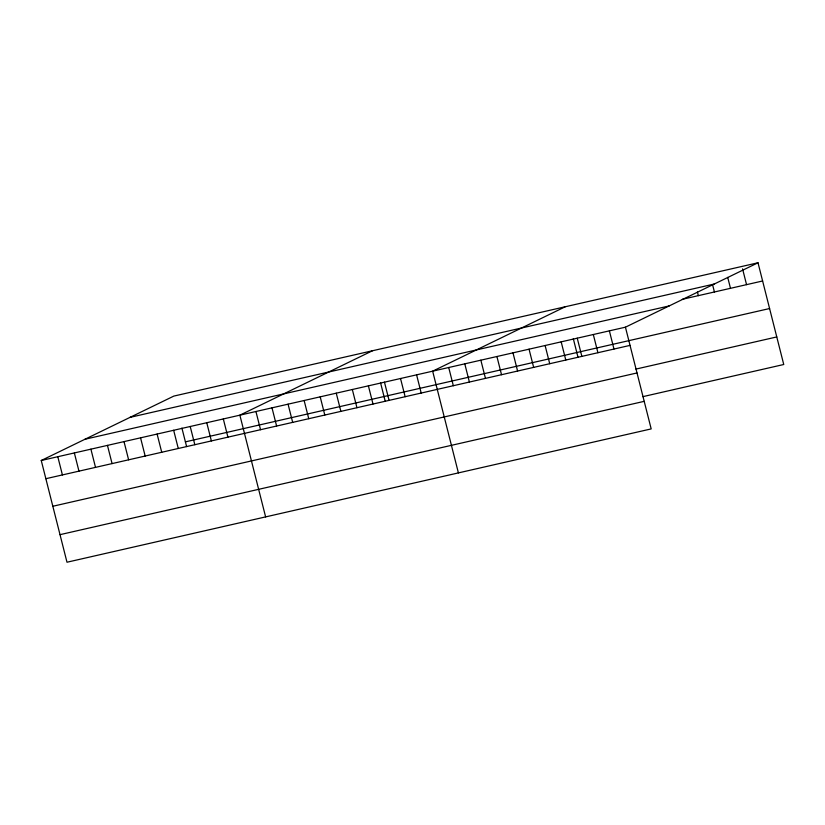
<?xml version="1.0" encoding="UTF-8"?>
<svg xmlns="http://www.w3.org/2000/svg" width="825" height="825" viewBox="0 0 825 825"><rect width="100%" height="100%" fill="white"/><g stroke="black" fill="none" stroke-linecap="round" stroke-linejoin="round"><path stroke-width="1.24" d="M758.01 262.773L625.433 327.185L651.183 428.907L66.99 562.227L41.25 460.494L173.817 396.093L758.01 262.773L783.75 364.506L642.871 396.65M372.446 350.769L239.869 415.171L265.619 516.893M565.228 306.776L432.651 371.178L458.401 472.9M130.072 417.347L714.264 284.027M682.285 299.31L762.62 280.985M84.996 439.24L669.188 305.931M41.25 460.494L625.433 327.185M185.398 441.86L769.591 308.54M45.86 478.706L630.042 345.386M635.9 369.095L776.779 336.94M52.831 506.261L637.013 372.952M60.019 534.662L644.201 401.342M742.562 268.868L746.553 284.646M727.722 277.396L730.486 288.317M712.573 284.697L714.419 291.978M697.434 292.009L698.352 295.649M609.376 330.846L613.975 349.047M593.309 334.517L597.919 352.718M577.242 338.178L581.852 356.379M573.323 338.755L578.005 357.277M561.175 341.849L565.785 360.051M545.108 345.51L549.718 363.712M529.042 349.181L533.651 367.383M512.985 352.842L517.584 371.044M496.918 356.513L501.528 374.715M480.851 360.174L485.461 378.376M464.784 363.846L469.394 382.047M448.718 367.507L453.327 385.708M416.594 374.839L421.193 393.051M400.527 378.51L405.137 396.712M384.46 382.171L389.07 400.383M380.542 382.748L385.223 401.27M368.393 385.842L373.003 404.044M352.327 389.503L356.936 407.715M336.26 393.174L340.869 411.376M320.203 396.835L324.802 415.047M304.136 400.507L308.746 418.708M288.069 404.168L292.679 422.379M272.002 407.839L276.612 426.04M255.936 411.5L260.545 429.712M223.317 418.945L227.927 437.147M206.766 422.72L211.375 440.932M190.214 426.504L194.824 444.706M181.912 428.082L186.605 446.593M173.662 430.279L178.272 448.48M157.111 434.053L161.721 452.265M140.559 437.827L145.169 456.039M124.008 441.612L128.618 459.814M107.456 445.387L112.066 463.588M90.905 449.161L95.514 467.373M74.353 452.946L78.963 471.147M57.802 456.72L62.411 474.922"/></g></svg>
